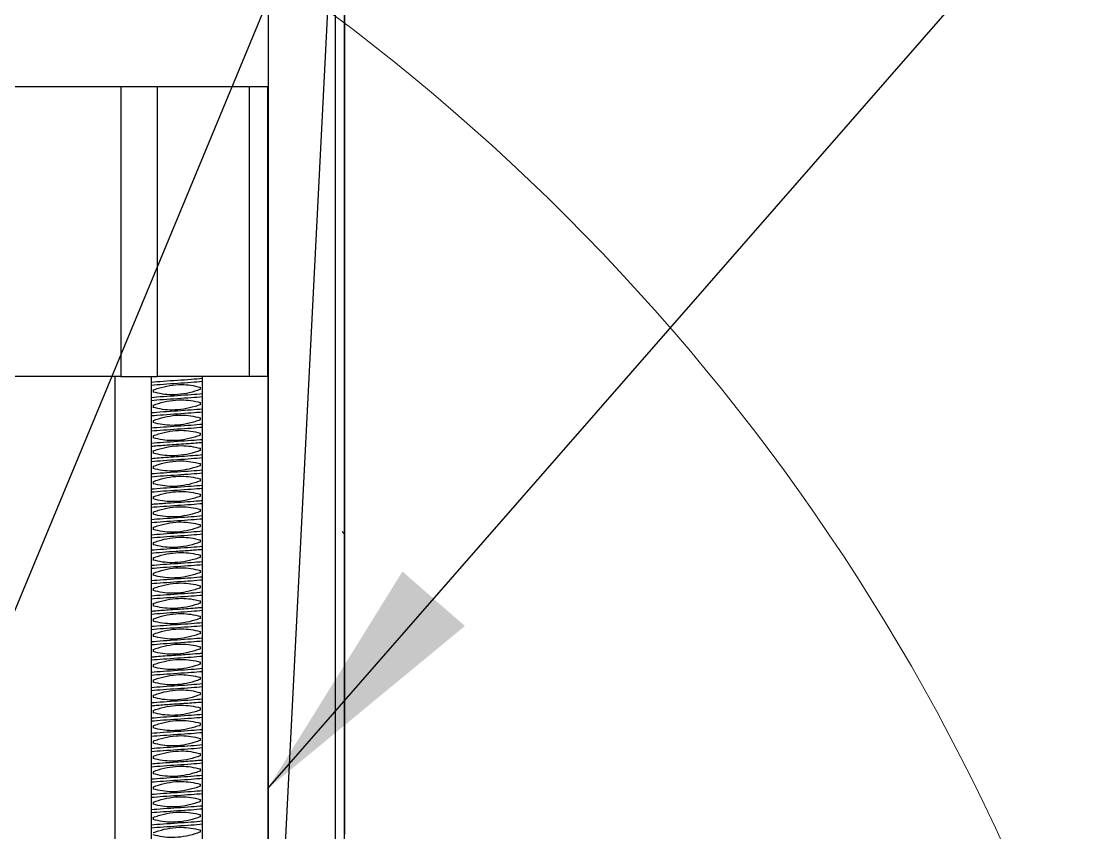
# Model space of a CAD drawing. Header units: millimetres. Extents: x -48 to 1187, y 2 to 839.
# Drawn here: x 347.16 to 361.14, y 413.24 to 423.87 of the extents above; entities that cross this region are included whole.
import ezdxf

# ---------------------------------------------------------------- set-up
doc = ezdxf.new("R2010")
doc.units = ezdxf.units.MM
doc.dimstyles.new('SLDDIMSTYLE0', dxfattribs={"dimtxt": 0.18, "dimasz": 3.302, "dimexe": 0, "dimexo": 0.0625, "dimgap": 0, "dimtad": 0, "dimtih": 1, "dimtoh": 1, "dimdec": 0, "dimrnd": 1e-09, "dimzin": 0, "dimdsep": 46, "dimtxsty": 'Standard', "dimsah": 1, "dimcen": 0.09, "dimadec": 0, "dimazin": 0, "dimtfac": 3.302, "dimtdec": 0, "dimtofl": 0, "dimtmove": 0, "dimatfit": 3, "dimfxl": 0, "dimfrac": 2, "dimtolj": 1, "dimtzin": 0, "dimarcsym": 0})

# ---------------------------------------------------------------- blocks, each defined once
blk = doc.blocks.new('SW_HATCH_1')
at = {"color": 0, "linetype": 'Continuous', "lineweight": 18}
blk.add_line((196.091, 42.739), (196.064, 42.767), dxfattribs=at)

msp = doc.modelspace()

# ---------------------------------------------------------------- linework, layer by layer
at = {"color": 7, "linetype": 'Continuous', "lineweight": 25}
for p, q in [((351.265077, 440.299204), (351.265077, 412.299204)), ((351.385128, 440.019204), (351.385129, 412.419204)), ((351.392389, 413.219204), (351.392389, 440.019204)), ((350.392389, 419.219204), (350.392389, 424.619204)), ((346.097875, 423.019204), (350.382445, 423.019204)), ((348.462604, 423.019204), (348.462604, 419.219204)), ((348.936642, 423.019204), (348.936642, 419.219204)), ((350.138986, 423.019204), (350.138987, 419.219204)), ((350.382445, 423.019204), (350.382445, 419.219204)), ((348.462604, 419.219204), (346.577504, 419.219204)), ((348.383572, 419.219204), (348.383572, 408.419204)), ((348.462604, 419.219204), (348.936642, 419.219204)), ((348.855946, 419.209204), (348.855946, 408.419204)), ((348.882733, 419.219204), (348.882733, 419.213733)), ((350.138987, 419.219204), (348.936642, 419.219204)), ((349.528832, 408.419204), (349.528832, 419.209204)), ((350.382445, 419.219204), (350.138987, 419.219204)), ((350.382445, 419.219204), (350.392389, 419.219204)), ((350.384675, 419.219204), (350.384675, 408.419204)), ((350.392389, 419.219204), (350.384675, 419.219204)), ((350.392389, 412.299204), (350.392389, 419.219204)), ((348.882733, 419.042223), (348.882733, 419.013701)), ((349.502045, 419.049187), (349.502045, 419.077707)), ((349.502045, 418.848979), (349.502045, 418.877754)), ((348.882733, 418.842301), (348.882733, 418.813397)), ((348.882733, 418.642259), (348.882733, 418.613735)), ((349.502045, 418.649222), (349.502045, 418.677747)), ((348.882733, 418.442235), (348.882733, 418.413714)), ((349.502045, 418.449205), (349.502045, 418.477725)), ((348.882733, 418.242233), (348.882733, 418.213776)), ((349.502045, 418.249227), (349.502045, 418.277707)), ((348.882733, 418.042343), (348.882733, 418.013683)), ((349.502045, 418.049177), (349.502045, 418.077793)), ((349.502045, 417.84922), (349.502045, 417.877741)), ((348.882733, 417.842249), (348.882733, 417.813727)), ((348.882733, 417.642159), (348.882733, 417.613767)), ((349.502045, 417.649227), (349.502045, 417.677663)), ((349.502045, 417.449033), (349.502045, 417.477777)), ((348.882733, 417.442332), (348.882733, 417.413475)), ((348.882733, 417.242258), (348.882733, 417.213735)), ((349.502045, 417.249225), (349.502045, 417.277749)), ((348.882733, 417.042226), (348.882733, 417.013705)), ((349.502045, 417.049192), (349.502045, 417.077713)), ((348.882733, 416.84228), (348.882733, 416.813751)), ((349.502045, 416.849206), (349.502045, 416.877738)), ((348.882733, 416.642259), (348.882733, 416.613734)), ((349.502045, 416.649218), (349.502045, 416.677745)), ((348.882733, 416.44224), (348.882733, 416.413719)), ((349.502045, 416.449211), (349.502045, 416.477731)), ((348.882733, 416.242201), (348.882733, 416.213776)), ((349.502045, 416.249228), (349.502045, 416.27769)), ((349.502045, 416.049154), (349.502045, 416.077791)), ((348.882733, 416.042344), (348.882733, 416.013652)), ((348.882733, 415.842253), (348.882733, 415.813731)), ((349.502045, 415.849223), (349.502045, 415.877745)), ((348.882733, 415.642178), (348.882733, 415.613759)), ((349.502045, 415.649224), (349.502045, 415.677667)), ((348.882733, 415.442318), (348.882733, 415.413428)), ((349.502045, 415.449001), (349.502045, 415.477766)), ((348.882733, 415.242259), (348.882733, 415.213735)), ((349.502045, 415.249224), (349.502045, 415.277749)), ((348.882733, 415.04223), (348.882733, 415.013709)), ((349.502045, 415.049199), (349.502045, 415.077719)), ((348.882733, 414.842256), (348.882733, 414.813727)), ((349.502045, 414.849189), (349.502045, 414.877722)), ((349.502045, 414.649201), (349.502045, 414.677792)), ((348.882733, 414.642337), (348.882733, 414.613714)), ((348.882733, 414.442245), (348.882733, 414.413724)), ((349.502045, 414.449216), (349.502045, 414.477737)), ((348.882733, 414.242168), (348.882733, 414.213773)), ((349.502045, 414.249228), (349.502045, 414.277673)), ((348.882733, 414.04234), (348.882733, 414.013625)), ((349.502045, 414.049134), (349.502045, 414.077785)), ((348.882733, 413.842256), (348.882733, 413.813733)), ((349.502045, 413.849224), (349.502045, 413.877748)), ((348.882733, 413.642223), (348.882733, 413.613701)), ((349.502045, 413.649187), (349.502045, 413.677707)), ((348.882733, 413.4423), (348.882733, 413.413396)), ((349.502045, 413.448978), (349.502045, 413.477753)), ((349.502045, 413.249221), (349.502045, 413.277747))]:
    msp.add_line(p, q, dxfattribs=at)
at = {"color": 7, "linetype": 'Continuous', "lineweight": 18}
msp.add_circle((334.392389, 401.412998), 28.146335, dxfattribs=at)
at = {"color": 7, "linetype": 'Continuous', "lineweight": 25}
for points, knots in [([(349.528832, 419.190847), (349.481765, 419.186748), (349.386851, 419.178483), (349.199284, 419.166051), (349.019315, 419.153551), (348.896311, 419.144847), (348.858994, 419.14031), (348.855946, 419.139939)], [0, 0, 0, 0, 0.2415376401, 0.4870784694, 0.7326192986, 0.9781601279, 1, 1, 1, 1]), ([(349.528832, 419.151317), (349.481943, 419.14723), (349.387246, 419.138977), (349.199863, 419.126557), (349.019796, 419.114057), (348.896575, 419.10534), (348.859108, 419.100789), (348.855946, 419.100405)], [0, 0, 0, 0, 0.24080105, 0.4863238144, 0.7318465787, 0.9773693431, 1, 1, 1, 1]), ([(348.881877, 419.042225), (348.905654, 419.050157), (349.025338, 419.090087), (349.193215, 419.120492), (349.3785, 419.106901), (349.460158, 419.087554), (349.50161, 419.077732)], [0, 0, 0, 0, 0.119398005, 0.60100865, 0.797457352, 1, 1, 1, 1]), ([(349.50136, 419.049195), (349.477658, 419.041038), (349.358184, 418.999917), (349.189745, 418.971103), (349.004944, 418.985975), (348.9235, 419.004373), (348.882142, 419.013715)], [0, 0, 0, 0, 0.1195236183, 0.6024845027, 0.7981381746, 1, 1, 1, 1]), ([(349.528832, 418.990814), (349.481929, 418.986726), (349.387215, 418.978472), (349.19982, 418.966051), (349.019764, 418.953551), (348.896559, 418.944834), (348.859102, 418.940284), (348.855946, 418.939901)], [0, 0, 0, 0, 0.24085881, 0.48637729, 0.73189577, 0.97741425, 1, 1, 1, 1]), ([(349.528832, 418.951185), (349.481927, 418.947065), (349.387201, 418.938746), (349.199752, 418.926271), (349.019659, 418.913755), (348.896475, 418.905048), (348.859061, 418.900524), (348.855946, 418.900147)], [0, 0, 0, 0, 0.240894689, 0.486498133, 0.732098203, 0.977694907, 1, 1, 1, 1]), ([(348.881759, 418.842171), (348.905468, 418.850319), (349.024941, 418.891379), (349.193468, 418.919618), (349.379337, 418.906189), (349.461724, 418.887403), (349.503834, 418.877802)], [0, 0, 0, 0, 0.118989515, 0.599612592, 0.795349951, 1, 1, 1, 1]), ([(349.528832, 418.790834), (349.481944, 418.786755), (349.387239, 418.778515), (349.199815, 418.766107), (349.019719, 418.75361), (348.896512, 418.744895), (348.859078, 418.740344), (348.855946, 418.739963)], [0, 0, 0, 0, 0.240815273, 0.486401468, 0.731988316, 0.977575817, 1, 1, 1, 1]), ([(349.528832, 418.751352), (349.481769, 418.747253), (349.386856, 418.738989), (349.199276, 418.726557), (349.019293, 418.714057), (348.896291, 418.705354), (348.858984, 418.700818), (348.855946, 418.700449)], [0, 0, 0, 0, 0.241528673, 0.487095473, 0.732662273, 0.978229073, 1, 1, 1, 1]), ([(349.503858, 418.849284), (349.480108, 418.841255), (349.360519, 418.800826), (349.192248, 418.771841), (349.006142, 418.784547), (348.923652, 418.803805), (348.88153, 418.813639)], [0, 0, 0, 0, 0.1189332856, 0.5988881205, 0.7951814406, 1, 1, 1, 1]), ([(349.528832, 418.590844), (349.481775, 418.586746), (349.386869, 418.578482), (349.199291, 418.566051), (349.019301, 418.553551), (348.896293, 418.544848), (348.858985, 418.540312), (348.855946, 418.539942)], [0, 0, 0, 0, 0.2415041653, 0.4870780149, 0.7326518645, 0.9782257141, 1, 1, 1, 1]), ([(349.50135, 418.64914), (349.477578, 418.641208), (349.357904, 418.601278), (349.19022, 418.569899), (349.005954, 418.58523), (348.92515, 418.604192), (348.88432, 418.613774)], [0, 0, 0, 0, 0.119899029, 0.603588415, 0.799696836, 1, 1, 1, 1]), ([(348.88443, 418.642307), (348.908153, 418.650392), (349.027691, 418.691135), (349.195818, 418.721191), (349.37976, 418.705261), (349.460404, 418.686915), (349.50111, 418.677655)], [0, 0, 0, 0, 0.119991099, 0.604639682, 0.800439065, 1, 1, 1, 1]), ([(349.528832, 418.551333), (349.481868, 418.547241), (349.387083, 418.538982), (349.199634, 418.526557), (349.019618, 418.514057), (348.896484, 418.505344), (348.85907, 418.500798), (348.855946, 418.500418)], [0, 0, 0, 0, 0.241105206, 0.486615547, 0.732125887, 0.977636227, 1, 1, 1, 1]), ([(348.883119, 418.442286), (348.906894, 418.450212), (349.026577, 418.490108), (349.194283, 418.521367), (349.37874, 418.506371), (349.459698, 418.487313), (349.500631, 418.477677)], [0, 0, 0, 0, 0.1198083296, 0.6030996905, 0.7993216066, 1, 1, 1, 1]), ([(349.500483, 418.449143), (349.476766, 418.441039), (349.357244, 418.400199), (349.189037, 418.370417), (349.004959, 418.38618), (348.924185, 418.404512), (348.88338, 418.413773)], [0, 0, 0, 0, 0.119914178, 0.604312881, 0.800109361, 1, 1, 1, 1]), ([(349.528832, 418.39083), (349.481851, 418.386737), (349.387044, 418.378477), (349.199578, 418.366051), (349.019572, 418.353551), (348.89646, 418.344839), (348.859059, 418.340294), (348.855946, 418.339916)], [0, 0, 0, 0, 0.241177883, 0.486688146, 0.732198409, 0.977708671, 1, 1, 1, 1]), ([(349.528832, 418.351522), (349.501371, 418.348938), (349.440912, 418.343251), (349.32048, 418.334648), (349.191482, 418.325896), (349.069815, 418.3177), (348.965237, 418.310059), (348.893787, 418.304387), (348.863382, 418.301262), (348.855946, 418.300497)], [0, 0, 0, 0, 0.1517344529, 0.3340737725, 0.5055840897, 0.6662523474, 0.8160663137, 0.955014583, 1, 1, 1, 1]), ([(348.880974, 418.242152), (348.904714, 418.250209), (349.024272, 418.290785), (349.192617, 418.319539), (349.378756, 418.306776), (349.461307, 418.287604), (349.503489, 418.277807)], [0, 0, 0, 0, 0.1189016167, 0.5988041953, 0.7949927278, 1, 1, 1, 1]), ([(349.528832, 418.190864), (349.489529, 418.187359), (349.411119, 418.180367), (349.262526, 418.170149), (349.11772, 418.160459), (348.991419, 418.151535), (348.903633, 418.144768), (348.866462, 418.140976), (348.855946, 418.139904)], [0, 0, 0, 0, 0.206037237, 0.411043908, 0.6011827, 0.776426334, 0.936749664, 1, 1, 1, 1]), ([(349.50329, 418.249277), (349.479575, 418.241146), (349.360089, 418.200181), (349.19159, 418.171886), (349.005592, 418.185087), (348.923103, 418.203973), (348.880923, 418.213631)], [0, 0, 0, 0, 0.118934067, 0.599238299, 0.795078685, 1, 1, 1, 1]), ([(349.528832, 418.151328), (349.4818, 418.147229), (349.386914, 418.138959), (349.199321, 418.126525), (349.019288, 418.114023), (348.896265, 418.105322), (348.85897, 418.10079), (348.855946, 418.100422)], [0, 0, 0, 0, 0.241422677, 0.487058631, 0.732694212, 0.978329421, 1, 1, 1, 1]), ([(349.502584, 418.049197), (349.478805, 418.041271), (349.359116, 418.001377), (349.191297, 417.970705), (349.006232, 417.984652), (348.924768, 418.003942), (348.883463, 418.013723)], [0, 0, 0, 0, 0.119510302, 0.601565798, 0.797982101, 1, 1, 1, 1]), ([(348.883694, 418.042259), (348.907399, 418.050405), (349.026883, 418.09147), (349.195273, 418.120514), (349.379861, 418.105379), (349.461111, 418.087017), (349.502306, 418.077707)], [0, 0, 0, 0, 0.119636091, 0.603031788, 0.798728104, 1, 1, 1, 1]), ([(349.528832, 417.990872), (349.48182, 417.986788), (349.38696, 417.978547), (349.199394, 417.966136), (349.019356, 417.953641), (348.896306, 417.944937), (348.858988, 417.940394), (348.855946, 417.940024)], [0, 0, 0, 0, 0.241334548, 0.486956067, 0.73257858, 0.978202088, 1, 1, 1, 1]), ([(349.528832, 417.951347), (349.481797, 417.947251), (349.386924, 417.938987), (349.199401, 417.926557), (349.019424, 417.914057), (348.896378, 417.90535), (348.859024, 417.900809), (348.855946, 417.900435)], [0, 0, 0, 0, 0.241401181, 0.486919413, 0.732437644, 0.977955876, 1, 1, 1, 1]), ([(348.884135, 417.842324), (348.907895, 417.850289), (349.027537, 417.890397), (349.195228, 417.921765), (349.379095, 417.905784), (349.459592, 417.887081), (349.500225, 417.87764)], [0, 0, 0, 0, 0.120081093, 0.604648409, 0.80043754, 1, 1, 1, 1]), ([(349.528832, 417.790843), (349.481785, 417.786746), (349.386899, 417.778482), (349.199362, 417.766051), (349.019389, 417.753551), (348.896358, 417.744844), (348.859015, 417.740305), (348.855946, 417.739932)], [0, 0, 0, 0, 0.2414489047, 0.4869716116, 0.7324943184, 0.9780170253, 1, 1, 1, 1]), ([(349.528832, 417.751346), (349.481982, 417.747271), (349.387333, 417.739038), (349.199992, 417.726636), (349.019906, 417.71414), (348.896637, 417.705418), (348.859135, 417.700858), (348.855946, 417.70047)], [0, 0, 0, 0, 0.240638525, 0.486152093, 0.731666598, 0.977182041, 1, 1, 1, 1]), ([(349.500232, 417.849113), (349.476492, 417.841083), (349.356907, 417.800636), (349.189012, 417.769857), (349.005279, 417.786045), (348.92485, 417.804497), (348.884287, 417.813804)], [0, 0, 0, 0, 0.1201203942, 0.6050936527, 0.8008326192, 1, 1, 1, 1]), ([(348.881216, 417.642185), (348.904985, 417.65015), (349.024639, 417.69025), (349.192692, 417.719956), (349.378471, 417.707041), (349.460595, 417.687645), (349.502412, 417.677769)], [0, 0, 0, 0, 0.119133192, 0.599742593, 0.796192976, 1, 1, 1, 1]), ([(349.502141, 417.649233), (349.478441, 417.641064), (349.35898, 417.599889), (349.190458, 417.571506), (349.005109, 417.585678), (348.923171, 417.604221), (348.881407, 417.613673)], [0, 0, 0, 0, 0.119241051, 0.6010398, 0.796648342, 1, 1, 1, 1]), ([(349.528832, 417.591074), (349.502955, 417.588587), (349.438111, 417.582356), (349.292292, 417.572106), (349.144179, 417.562183), (349.024228, 417.553878), (348.93811, 417.547309), (348.880416, 417.542666), (348.857754, 417.540211), (348.855946, 417.540015)], [0, 0, 0, 0, 0.1458558614, 0.3654911269, 0.601566193, 0.7263736535, 0.8553391388, 0.9884612184, 1, 1, 1, 1]), ([(349.528832, 417.55128), (349.481876, 417.547179), (349.387085, 417.538898), (349.199572, 417.526456), (349.0195, 417.51395), (348.896382, 417.505245), (348.85902, 417.500712), (348.855946, 417.500339)], [0, 0, 0, 0, 0.241106659, 0.486731448, 0.732355045, 0.97797745, 1, 1, 1, 1]), ([(348.882544, 417.442202), (348.906244, 417.450371), (349.025705, 417.491543), (349.194233, 417.519893), (349.379642, 417.505801), (349.461634, 417.487237), (349.50344, 417.477771)], [0, 0, 0, 0, 0.119210669, 0.600877271, 0.796488915, 1, 1, 1, 1]), ([(349.528832, 417.390854), (349.481896, 417.386774), (349.38713, 417.378537), (349.199646, 417.36613), (349.019567, 417.353635), (348.896423, 417.344924), (348.859039, 417.340376), (348.855946, 417.34)], [0, 0, 0, 0, 0.241017277, 0.486627253, 0.732238157, 0.977849989, 1, 1, 1, 1]), ([(349.528832, 417.351353), (349.481764, 417.347255), (349.386848, 417.338989), (349.199276, 417.326557), (349.019306, 417.314057), (348.896306, 417.305353), (348.858992, 417.300816), (348.855946, 417.300446)], [0, 0, 0, 0, 0.24154427, 0.487088888, 0.732633506, 0.978178124, 1, 1, 1, 1]), ([(349.503619, 417.449259), (349.479852, 417.441288), (349.360202, 417.401161), (349.192128, 417.371533), (349.006302, 417.384399), (348.924129, 417.40379), (348.882274, 417.413667)], [0, 0, 0, 0, 0.119106435, 0.599619752, 0.796062602, 1, 1, 1, 1]), ([(349.528832, 417.190847), (349.481763, 417.186748), (349.386845, 417.178483), (349.199269, 417.166051), (349.019296, 417.153551), (348.896298, 417.144848), (348.858988, 417.140311), (348.855946, 417.139941)], [0, 0, 0, 0, 0.2415489763, 0.4871009266, 0.7326528769, 0.9782048272, 1, 1, 1, 1]), ([(349.500702, 417.249117), (349.47694, 417.241156), (349.357295, 417.201071), (349.189611, 417.169679), (349.005715, 417.185615), (348.925196, 417.204343), (348.884548, 417.213797)], [0, 0, 0, 0, 0.1200682543, 0.604565969, 0.8003750033, 1, 1, 1, 1]), ([(348.884553, 417.242325), (348.908291, 417.25036), (349.027872, 417.290838), (349.19579, 417.321549), (349.379531, 417.305372), (349.45997, 417.286935), (349.500539, 417.277637)], [0, 0, 0, 0, 0.12011374, 0.605081428, 0.800826499, 1, 1, 1, 1]), ([(349.528832, 417.151322), (349.481921, 417.147233), (349.387197, 417.138979), (349.199795, 417.126557), (349.019745, 417.114057), (348.89655, 417.105341), (348.859098, 417.100791), (348.855946, 417.100409)], [0, 0, 0, 0, 0.240892656, 0.486409171, 0.731925686, 0.977442201, 1, 1, 1, 1]), ([(348.882289, 417.042247), (348.906067, 417.050171), (349.025757, 417.090059), (349.193562, 417.120804), (349.378562, 417.10675), (349.459971, 417.08748), (349.501234, 417.077712)], [0, 0, 0, 0, 0.119542694, 0.601728467, 0.798131533, 1, 1, 1, 1]), ([(349.50101, 417.049176), (349.477304, 417.041033), (349.357816, 416.999987), (349.189443, 416.970873), (349.004914, 416.986081), (348.923718, 417.004435), (348.882568, 417.013737)], [0, 0, 0, 0, 0.119667739, 0.603183105, 0.798892219, 1, 1, 1, 1]), ([(349.528832, 416.990819), (349.481904, 416.98673), (349.387161, 416.978474), (349.199745, 416.966051), (349.019705, 416.953551), (348.89653, 416.944836), (348.859089, 416.940287), (348.855946, 416.939905)], [0, 0, 0, 0, 0.240960309, 0.486473819, 0.731987328, 0.977500838, 1, 1, 1, 1]), ([(349.528832, 416.951322), (349.528054, 416.951238), (349.507365, 416.949007), (349.453676, 416.944639), (349.34337, 416.936153), (349.185965, 416.925556), (348.998499, 416.913046), (348.90308, 416.904761), (348.855946, 416.900669)], [0, 0, 0, 0, 0.0049881252, 0.1327204341, 0.259733003, 0.5103482998, 0.758126621, 1, 1, 1, 1]), ([(348.881416, 416.84216), (348.905133, 416.850284), (349.024624, 416.891217), (349.193112, 416.91954), (349.37914, 416.906399), (349.461652, 416.887483), (349.503844, 416.87781)], [0, 0, 0, 0, 0.118922263, 0.59914796, 0.795023529, 1, 1, 1, 1]), ([(349.528832, 416.790822), (349.481962, 416.786742), (349.387281, 416.7785), (349.199882, 416.766089), (349.019781, 416.753591), (348.896549, 416.744875), (348.859094, 416.740323), (348.855946, 416.739941)], [0, 0, 0, 0, 0.240737094, 0.48631197, 0.731887299, 0.977463083, 1, 1, 1, 1]), ([(349.503775, 416.849287), (349.480038, 416.841222), (349.360488, 416.800602), (349.192124, 416.771911), (349.005983, 416.784701), (348.923423, 416.803846), (348.881228, 416.813631)], [0, 0, 0, 0, 0.1188965327, 0.5988026954, 0.7949583894, 1, 1, 1, 1]), ([(349.528832, 416.751349), (349.48178, 416.747252), (349.386878, 416.738988), (349.199302, 416.726557), (349.019308, 416.714057), (348.896296, 416.705354), (348.858986, 416.700818), (348.855946, 416.700448)], [0, 0, 0, 0, 0.241487357, 0.487064768, 0.732642178, 0.978219589, 1, 1, 1, 1]), ([(349.50175, 416.649157), (349.477974, 416.641232), (349.35829, 416.601342), (349.190576, 416.570129), (349.00606, 416.585022), (348.925055, 416.604107), (348.884089, 416.613759)], [0, 0, 0, 0, 0.1197803734, 0.6029517441, 0.7992003128, 1, 1, 1, 1]), ([(348.884246, 416.642293), (348.907962, 416.650402), (349.02748, 416.691268), (349.195709, 416.720971), (349.379831, 416.705262), (349.460649, 416.686932), (349.501488, 416.677669)], [0, 0, 0, 0, 0.119888853, 0.604201263, 0.799992802, 1, 1, 1, 1]), ([(349.528832, 416.59084), (349.481789, 416.586744), (349.386899, 416.578481), (349.199328, 416.566051), (349.019325, 416.553551), (348.896303, 416.544848), (348.858988, 416.540311), (348.855946, 416.539941)], [0, 0, 0, 0, 0.241449495, 0.487033053, 0.73261661, 0.978200168, 1, 1, 1, 1]), ([(349.528832, 416.551338), (349.481841, 416.547245), (349.387024, 416.538984), (349.199549, 416.526557), (349.019548, 416.514057), (348.896447, 416.505346), (348.859054, 416.500802), (348.855946, 416.500424)], [0, 0, 0, 0, 0.241215754, 0.4867264, 0.732237046, 0.977747692, 1, 1, 1, 1]), ([(348.883513, 416.442302), (348.907284, 416.450237), (349.026956, 416.49018), (349.194634, 416.521581), (349.378849, 416.506163), (349.459613, 416.487228), (349.500417, 416.477662)], [0, 0, 0, 0, 0.119922994, 0.6037203, 0.799791842, 1, 1, 1, 1]), ([(349.528832, 416.390835), (349.481825, 416.386741), (349.386987, 416.378479), (349.199496, 416.366051), (349.019504, 416.353551), (348.896422, 416.344841), (348.859043, 416.340298), (348.855946, 416.339922)], [0, 0, 0, 0, 0.241283434, 0.486795594, 0.732307754, 0.977819914, 1, 1, 1, 1]), ([(349.528832, 416.351344), (349.481988, 416.347271), (349.387342, 416.33904), (349.19999, 416.326638), (349.01989, 416.314143), (348.89662, 416.305422), (348.859127, 416.300863), (348.855946, 416.300476)], [0, 0, 0, 0, 0.240622215, 0.486160414, 0.73169957, 0.977239687, 1, 1, 1, 1]), ([(349.500318, 416.449129), (349.476594, 416.44105), (349.357051, 416.400337), (349.188947, 416.370201), (349.005039, 416.386173), (348.924427, 416.404525), (348.883745, 416.413787)], [0, 0, 0, 0, 0.120010543, 0.604718856, 0.800515716, 1, 1, 1, 1]), ([(348.880921, 416.242157), (348.904672, 416.250178), (349.02427, 416.290566), (349.192519, 416.319622), (349.378607, 416.306921), (349.461073, 416.28764), (349.503172, 416.277797)], [0, 0, 0, 0, 0.11894652, 0.598935366, 0.795254858, 1, 1, 1, 1]), ([(349.502933, 416.249265), (349.479226, 416.241113), (349.359755, 416.200031), (349.191224, 416.171797), (349.005399, 416.185297), (348.923049, 416.204055), (348.880965, 416.21364)], [0, 0, 0, 0, 0.119009707, 0.599738033, 0.795451563, 1, 1, 1, 1]), ([(349.528832, 416.191031), (349.507249, 416.188937), (349.455673, 416.183932), (349.349817, 416.176171), (349.229652, 416.167896), (349.112882, 416.16007), (349.007947, 416.152695), (348.920739, 416.146058), (348.875982, 416.141881), (348.855946, 416.140011)], [0, 0, 0, 0, 0.12297703, 0.293872079, 0.456018407, 0.609407985, 0.75403322, 0.88988695, 1, 1, 1, 1]), ([(349.528832, 416.15131), (349.481821, 416.147209), (349.386959, 416.138935), (349.19938, 416.126496), (349.019331, 416.113992), (348.896285, 416.105291), (348.858978, 416.10076), (348.855946, 416.100392)], [0, 0, 0, 0, 0.241339679, 0.48698483, 0.732629286, 0.978273046, 1, 1, 1, 1]), ([(348.883332, 416.042239), (348.907033, 416.050399), (349.026505, 416.091532), (349.194957, 416.120286), (349.379821, 416.105493), (349.461323, 416.087082), (349.502729, 416.077729)], [0, 0, 0, 0, 0.119490519, 0.602320479, 0.797964992, 1, 1, 1, 1]), ([(349.528832, 415.990868), (349.481848, 415.986786), (349.387023, 415.978548), (349.199491, 415.966139), (349.019441, 415.953645), (348.896355, 415.944938), (348.859009, 415.940393), (348.855946, 415.94002)], [0, 0, 0, 0, 0.241215991, 0.48682735, 0.732439731, 0.978053135, 1, 1, 1, 1]), ([(349.528832, 415.951351), (349.48178, 415.947253), (349.386887, 415.938988), (349.199344, 415.926557), (349.019372, 415.914057), (348.896348, 415.905351), (348.859011, 415.900812), (348.855946, 415.900439)], [0, 0, 0, 0, 0.2414709165, 0.4869963772, 0.732521838, 0.9780472988, 1, 1, 1, 1]), ([(349.502989, 416.049219), (349.479213, 416.041284), (349.35953, 416.001341), (349.191635, 415.971015), (349.006288, 415.98451), (348.924574, 416.003871), (348.883077, 416.013703)], [0, 0, 0, 0, 0.119365457, 0.600849119, 0.797302645, 1, 1, 1, 1]), ([(349.528832, 415.790846), (349.481772, 415.786747), (349.386869, 415.778482), (349.199314, 415.766051), (349.019345, 415.753551), (348.896331, 415.744846), (348.859003, 415.740307), (348.855946, 415.739936)], [0, 0, 0, 0, 0.241505035, 0.48703625, 0.732567465, 0.978098679, 1, 1, 1, 1]), ([(348.884356, 415.842328), (348.908109, 415.850315), (349.027731, 415.890538), (349.195477, 415.921749), (349.379243, 415.905617), (349.45967, 415.887019), (349.500249, 415.877635)], [0, 0, 0, 0, 0.120122201, 0.604941169, 0.800674823, 1, 1, 1, 1]), ([(349.500311, 415.84911), (349.476564, 415.841106), (349.356957, 415.800791), (349.189155, 415.769741), (349.005425, 415.785927), (348.925017, 415.804458), (348.884457, 415.813805)], [0, 0, 0, 0, 0.120132866, 0.605061878, 0.800785731, 1, 1, 1, 1]), ([(349.528832, 415.751345), (349.481968, 415.747268), (349.387303, 415.739033), (349.199952, 415.726628), (349.019877, 415.714132), (348.896624, 415.70541), (348.85913, 415.700851), (348.855946, 415.700464)], [0, 0, 0, 0, 0.24069381, 0.486201444, 0.731709934, 0.97721928, 1, 1, 1, 1]), ([(348.881523, 415.642204), (348.905297, 415.65015), (349.02497, 415.690148), (349.192927, 415.720211), (349.378468, 415.707), (349.460362, 415.687609), (349.501997, 415.67775)], [0, 0, 0, 0, 0.11926328, 0.600354921, 0.796817597, 1, 1, 1, 1]), ([(349.501732, 415.649214), (349.478032, 415.641048), (349.358566, 415.599885), (349.190078, 415.57131), (349.005008, 415.585843), (348.92332, 415.604303), (348.881759, 415.613694)], [0, 0, 0, 0, 0.119383262, 0.601780292, 0.797398308, 1, 1, 1, 1]), ([(349.528832, 415.591029), (349.510738, 415.589251), (349.454774, 415.583752), (349.347443, 415.576018), (349.226523, 415.567709), (349.118455, 415.560475), (349.006206, 415.552589), (348.913016, 415.545614), (348.870576, 415.541267), (348.855946, 415.539768)], [0, 0, 0, 0, 0.104087712, 0.321940774, 0.450430486, 0.591665684, 0.745631484, 0.912311658, 1, 1, 1, 1]), ([(349.528832, 415.551205), (349.481903, 415.547088), (349.387146, 415.538775), (349.199667, 415.526305), (349.019583, 415.513791), (348.89643, 415.505086), (348.859041, 415.500561), (348.855946, 415.500187)], [0, 0, 0, 0, 0.240995673, 0.486610823, 0.732222999, 0.977832211, 1, 1, 1, 1]), ([(348.882132, 415.442185), (348.905836, 415.450347), (349.025299, 415.491484), (349.193838, 415.519734), (349.379502, 415.505993), (349.461715, 415.487322), (349.503696, 415.477788)], [0, 0, 0, 0, 0.119085601, 0.600185706, 0.795837817, 1, 1, 1, 1]), ([(349.528832, 415.390844), (349.481922, 415.386765), (349.387188, 415.378527), (349.199736, 415.36612), (349.019647, 415.353624), (348.896469, 415.344911), (348.859059, 415.340362), (348.855946, 415.339983)], [0, 0, 0, 0, 0.240909151, 0.486507986, 0.73210763, 0.977708082, 1, 1, 1, 1]), ([(349.503802, 415.449274), (349.480043, 415.441276), (349.360421, 415.401008), (349.192245, 415.371719), (349.006244, 415.384445), (348.923884, 415.403786), (348.881875, 415.413651)], [0, 0, 0, 0, 0.1190030355, 0.5991629197, 0.7955491608, 1, 1, 1, 1]), ([(349.528832, 415.351353), (349.481764, 415.347254), (349.386846, 415.338989), (349.199268, 415.326557), (349.019293, 415.314057), (348.896295, 415.305354), (348.858986, 415.300818), (348.855946, 415.300448)], [0, 0, 0, 0, 0.241547391, 0.487103339, 0.732659287, 0.978215235, 1, 1, 1, 1]), ([(349.501007, 415.249127), (349.477239, 415.241183), (349.357578, 415.201189), (349.18991, 415.169752), (349.005847, 415.185424), (348.925201, 415.204269), (348.884469, 415.213787)], [0, 0, 0, 0, 0.119993071, 0.604115653, 0.800053687, 1, 1, 1, 1]), ([(348.884529, 415.242317), (348.908259, 415.250378), (349.027817, 415.290993), (349.195842, 415.321381), (349.37966, 415.305297), (349.460182, 415.286916), (349.500802, 415.277644)], [0, 0, 0, 0, 0.120064017, 0.604923958, 0.800702917, 1, 1, 1, 1]), ([(349.528832, 415.190846), (349.481767, 415.186747), (349.386852, 415.178482), (349.199272, 415.166051), (349.019292, 415.153551), (348.896292, 415.144848), (348.858985, 415.140312), (348.855946, 415.139942)], [0, 0, 0, 0, 0.241536847, 0.487100254, 0.732663662, 0.978227069, 1, 1, 1, 1]), ([(349.528832, 415.151327), (349.481895, 415.147237), (349.38714, 415.13898), (349.199716, 415.126557), (349.019683, 415.114057), (348.896518, 415.105342), (348.859084, 415.100795), (348.855946, 415.100413)], [0, 0, 0, 0, 0.240998297, 0.486510576, 0.732022855, 0.977535134, 1, 1, 1, 1]), ([(348.882717, 415.042268), (348.906495, 415.05019), (349.026184, 415.090068), (349.193931, 415.121108), (349.378646, 415.106565), (349.459813, 415.087396), (349.500897, 415.077694)], [0, 0, 0, 0, 0.119684005, 0.602448852, 0.798777479, 1, 1, 1, 1]), ([(349.528832, 414.990825), (349.481877, 414.986733), (349.387101, 414.978475), (349.19966, 414.966051), (349.019639, 414.953551), (348.896495, 414.944837), (348.859074, 414.940291), (348.855946, 414.93991)], [0, 0, 0, 0, 0.2410711735, 0.4865818965, 0.7320926194, 0.9776033424, 1, 1, 1, 1]), ([(349.528832, 414.951547), (349.51612, 414.950256), (349.477883, 414.946373), (349.394409, 414.939992), (349.289029, 414.932494), (349.181659, 414.925273), (349.07892, 414.91833), (348.98661, 414.911661), (348.906932, 414.905633), (348.871572, 414.901796), (348.855946, 414.9001)], [0, 0, 0, 0, 0.0753006101, 0.2265044277, 0.3723193064, 0.5127424631, 0.6477712177, 0.7774029929, 0.9016353145, 1, 1, 1, 1]), ([(349.500709, 415.049158), (349.476998, 415.041033), (349.357494, 415.000084), (349.1892, 414.970637), (349.004919, 414.98615), (348.923954, 415.004482), (348.882994, 415.013756)], [0, 0, 0, 0, 0.119801961, 0.603810531, 0.799573682, 1, 1, 1, 1]), ([(349.50357, 414.849284), (349.479845, 414.841183), (349.360333, 414.800373), (349.19189, 414.771924), (349.005789, 414.784889), (348.923231, 414.803905), (348.881016, 414.813628)], [0, 0, 0, 0, 0.118897614, 0.59892721, 0.794920409, 1, 1, 1, 1]), ([(348.881143, 414.842153), (348.904871, 414.850245), (349.024392, 414.891006), (349.192815, 414.919513), (349.378934, 414.906603), (349.4615, 414.887552), (349.503715, 414.877811)], [0, 0, 0, 0, 0.118893636, 0.598873274, 0.794910344, 1, 1, 1, 1]), ([(349.528832, 414.790811), (349.481977, 414.786729), (349.387316, 414.778483), (349.199943, 414.76607), (349.019839, 414.753571), (348.896586, 414.744853), (348.859111, 414.7403), (348.855946, 414.739916)], [0, 0, 0, 0, 0.2406714036, 0.4862299158, 0.7317886526, 0.9773476141, 1, 1, 1, 1]), ([(349.528832, 414.751345), (349.481781, 414.747248), (349.386875, 414.738984), (349.199269, 414.726554), (349.019251, 414.714053), (348.896248, 414.705353), (348.858963, 414.70082), (348.855946, 414.700453)], [0, 0, 0, 0, 0.241494641, 0.487122581, 0.732750485, 0.978378353, 1, 1, 1, 1]), ([(348.883994, 414.642276), (348.907703, 414.650406), (349.027202, 414.691384), (349.19552, 414.720738), (349.379864, 414.705304), (349.46089, 414.686968), (349.501899, 414.677688)], [0, 0, 0, 0, 0.119766957, 0.603649309, 0.799398543, 1, 1, 1, 1]), ([(349.528832, 414.590874), (349.4818, 414.586787), (349.386918, 414.578544), (349.199339, 414.566131), (349.019316, 414.553635), (348.896288, 414.544932), (348.85898, 414.540391), (348.855946, 414.540022)], [0, 0, 0, 0, 0.241412301, 0.487025474, 0.732639569, 0.978254586, 1, 1, 1, 1]), ([(349.528832, 414.551343), (349.481817, 414.547248), (349.386969, 414.538986), (349.199469, 414.526557), (349.019481, 414.514057), (348.89641, 414.505348), (348.859038, 414.500806), (348.855946, 414.50043)], [0, 0, 0, 0, 0.241317525, 0.486830919, 0.732344312, 0.977857706, 1, 1, 1, 1]), ([(349.502176, 414.649177), (349.478398, 414.641254), (349.358709, 414.601376), (349.190947, 414.570412), (349.006157, 414.584822), (348.924925, 414.60402), (348.883795, 414.61374)], [0, 0, 0, 0, 0.119646604, 0.602256442, 0.79860808, 1, 1, 1, 1]), ([(349.528832, 414.39084), (349.481803, 414.386744), (349.386938, 414.378481), (349.199422, 414.366051), (349.019441, 414.353551), (348.896387, 414.344843), (348.859028, 414.340302), (348.855946, 414.339927)], [0, 0, 0, 0, 0.241376359, 0.486892832, 0.732409305, 0.977925778, 1, 1, 1, 1]), ([(348.883861, 414.442315), (348.907627, 414.450263), (349.027284, 414.490281), (349.194953, 414.521714), (349.378965, 414.505962), (349.459572, 414.48715), (349.500279, 414.477649)], [0, 0, 0, 0, 0.120016295, 0.604250665, 0.80014729, 1, 1, 1, 1]), ([(349.500235, 414.449119), (349.476503, 414.441065), (349.356938, 414.400488), (349.188943, 414.370009), (349.005151, 414.386125), (348.924656, 414.40452), (348.884054, 414.413798)], [0, 0, 0, 0, 0.1200802947, 0.6049811934, 0.800751172, 1, 1, 1, 1]), ([(349.528832, 414.351345), (349.481984, 414.347271), (349.387334, 414.33904), (349.19998, 414.326638), (349.019883, 414.314142), (348.896616, 414.30542), (348.859125, 414.300861), (348.855946, 414.300475)], [0, 0, 0, 0, 0.240636838, 0.486173442, 0.731711017, 0.977249565, 1, 1, 1, 1]), ([(348.881012, 414.242169), (348.904773, 414.250158), (349.024404, 414.290384), (349.192552, 414.319764), (349.378512, 414.307013), (349.460827, 414.287655), (349.502798, 414.277784)], [0, 0, 0, 0, 0.119027974, 0.599269422, 0.795675408, 1, 1, 1, 1]), ([(349.502536, 414.24925), (349.478834, 414.241085), (349.359371, 414.199934), (349.190834, 414.171665), (349.005235, 414.1855), (348.923079, 414.20414), (348.881141, 414.213655)], [0, 0, 0, 0, 0.11911739, 0.600365655, 0.796002254, 1, 1, 1, 1]), ([(349.528832, 414.190888), (349.523643, 414.190337), (349.496565, 414.187465), (349.432048, 414.182316), (349.340507, 414.175483), (349.242595, 414.168778), (349.114657, 414.16013), (348.970705, 414.150411), (348.890582, 414.142932), (348.855946, 414.139699)], [0, 0, 0, 0, 0.0322861413, 0.1684634496, 0.3021458273, 0.4333327377, 0.5620236537, 0.8106682846, 1, 1, 1, 1]), ([(349.528832, 414.151294), (349.481849, 414.147192), (349.387023, 414.138915), (349.199478, 414.126473), (349.019417, 414.113968), (348.896334, 414.105265), (348.858999, 414.100733), (348.855946, 414.100363)], [0, 0, 0, 0, 0.2412208393, 0.4868560754, 0.7324903356, 0.9781236207, 1, 1, 1, 1]), ([(348.882938, 414.04222), (348.906637, 414.050387), (349.026101, 414.091558), (349.1946, 414.120073), (349.379747, 414.105638), (349.461504, 414.087158), (349.50312, 414.077751)], [0, 0, 0, 0, 0.1193439995, 0.6015788744, 0.797190483, 1, 1, 1, 1]), ([(349.528832, 413.990861), (349.48187, 413.986781), (349.38707, 413.978543), (349.199553, 413.966136), (349.019486, 413.95364), (348.896376, 413.944932), (348.859018, 413.940386), (348.855946, 413.940012)], [0, 0, 0, 0, 0.24112904, 0.486749816, 0.73237159, 0.977994362, 1, 1, 1, 1]), ([(349.503346, 414.04924), (349.479574, 414.04129), (349.359904, 414.001267), (349.191922, 413.971302), (349.006313, 413.984421), (348.924355, 414.003818), (348.882669, 414.013684)], [0, 0, 0, 0, 0.119226579, 0.600179986, 0.796642103, 1, 1, 1, 1]), ([(349.528832, 413.951353), (349.481769, 413.947254), (349.386861, 413.938989), (349.199301, 413.926557), (349.019333, 413.914057), (348.896323, 413.905353), (348.859, 413.900815), (348.855946, 413.900443)], [0, 0, 0, 0, 0.24151939, 0.487053973, 0.732588557, 0.978123141, 1, 1, 1, 1]), ([(348.884497, 413.842329), (348.908242, 413.85034), (349.027843, 413.890689), (349.195669, 413.921671), (349.379394, 413.905477), (349.459802, 413.886969), (349.500359, 413.877634)], [0, 0, 0, 0, 0.1201326418, 0.6050862024, 0.8008115108, 1, 1, 1, 1]), ([(349.500474, 413.849112), (349.476719, 413.841131), (349.357092, 413.80094), (349.189363, 413.769679), (349.005576, 413.785779), (348.925135, 413.804404), (348.884544, 413.813803)], [0, 0, 0, 0, 0.120114084, 0.604876247, 0.800619626, 1, 1, 1, 1]), ([(349.528832, 413.790847), (349.481765, 413.786748), (349.386851, 413.778483), (349.199283, 413.766051), (349.019313, 413.753551), (348.896311, 413.744847), (348.858994, 413.74031), (348.855946, 413.739939)], [0, 0, 0, 0, 0.241538696, 0.487080027, 0.732621358, 0.978162689, 1, 1, 1, 1]), ([(349.528832, 413.751317), (349.481942, 413.74723), (349.387244, 413.738977), (349.19986, 413.726557), (349.019794, 413.714057), (348.896574, 413.70534), (348.859108, 413.700789), (348.855946, 413.700405)], [0, 0, 0, 0, 0.240804936, 0.486327368, 0.731849799, 0.977372231, 1, 1, 1, 1]), ([(348.881895, 413.642226), (348.905672, 413.650158), (349.025357, 413.690085), (349.193231, 413.720507), (349.378502, 413.706895), (349.460149, 413.68755), (349.501593, 413.677731)], [0, 0, 0, 0, 0.1194046231, 0.6010411748, 0.7974875574, 1, 1, 1, 1]), ([(349.528832, 413.590814), (349.481928, 413.586726), (349.387213, 413.578472), (349.199817, 413.566051), (349.019761, 413.553551), (348.896558, 413.544834), (348.859101, 413.540284), (348.855946, 413.539901)], [0, 0, 0, 0, 0.240863244, 0.486381447, 0.731899649, 0.977417852, 1, 1, 1, 1]), ([(349.528832, 413.551184), (349.481928, 413.547065), (349.387203, 413.538744), (349.199754, 413.52627), (349.019661, 413.513754), (348.896476, 413.505047), (348.859061, 413.500523), (348.855946, 413.500146)], [0, 0, 0, 0, 0.240891576, 0.486495369, 0.732095771, 0.977692792, 1, 1, 1, 1]), ([(349.501344, 413.649195), (349.477642, 413.641038), (349.358167, 413.599921), (349.18973, 413.571092), (349.004943, 413.58598), (348.92351, 413.604376), (348.882162, 413.613716)], [0, 0, 0, 0, 0.119530375, 0.602517694, 0.798175213, 1, 1, 1, 1]), ([(349.503857, 413.449284), (349.480108, 413.441254), (349.360521, 413.400816), (349.192244, 413.371845), (349.006135, 413.384553), (348.92364, 413.403807), (348.881514, 413.413639)], [0, 0, 0, 0, 0.118930666, 0.598879108, 0.795167887, 1, 1, 1, 1]), ([(348.881743, 413.44217), (348.905452, 413.450318), (349.024926, 413.491373), (349.193451, 413.519613), (349.379329, 413.506198), (349.461723, 413.487407), (349.503838, 413.477802)], [0, 0, 0, 0, 0.118985665, 0.599588089, 0.795330901, 1, 1, 1, 1]), ([(349.528832, 413.390833), (349.481945, 413.386754), (349.38724, 413.378514), (349.199817, 413.366106), (349.019721, 413.353609), (348.896513, 413.344894), (348.859079, 413.340343), (348.855946, 413.339962)], [0, 0, 0, 0, 0.24081257, 0.486399063, 0.731986202, 0.977573985, 1, 1, 1, 1]), ([(349.528832, 413.351351), (349.481769, 413.347253), (349.386857, 413.338989), (349.199277, 413.326557), (349.019294, 413.314057), (348.896291, 413.305354), (348.858984, 413.300818), (348.855946, 413.300449)], [0, 0, 0, 0, 0.241527222, 0.487094542, 0.732661862, 0.978229183, 1, 1, 1, 1]), ([(348.884423, 413.242306), (348.908145, 413.250393), (349.027682, 413.291141), (349.195815, 413.321181), (349.379764, 413.30526), (349.460416, 413.286915), (349.501128, 413.277655)], [0, 0, 0, 0, 0.119986577, 0.60462071, 0.800420836, 1, 1, 1, 1]), ([(349.50137, 413.249141), (349.477597, 413.24121), (349.357922, 413.201282), (349.190238, 413.169909), (349.00596, 413.18522), (348.925146, 413.204189), (348.884309, 413.213774)], [0, 0, 0, 0, 0.1198933024, 0.6035572532, 0.7996739152, 1, 1, 1, 1])]:
    msp.add_open_spline(points, degree=3, knots=knots, dxfattribs=at)

# ---------------------------------------------------------------- block references
at = {"color": 7, "linetype": 'Continuous', "lineweight": 18}
msp.add_blockref('SW_HATCH_1', (155.29367, 374.419203), dxfattribs=at)

# ---------------------------------------------------------------- leaders
at = {"color": 7, "linetype": 'Continuous', "lineweight": 0}
for points in [[(341.792389, 403.419203), (372.727273, 478.021515)], [(350.292389, 406.679204), (353.914141, 478.021515)], [(350.384675, 413.819204), (406.439394, 478.021515)]]:
    msp.add_leader(points, dimstyle='SLDDIMSTYLE0', dxfattribs=at)

doc.saveas('drawing.dxf')
